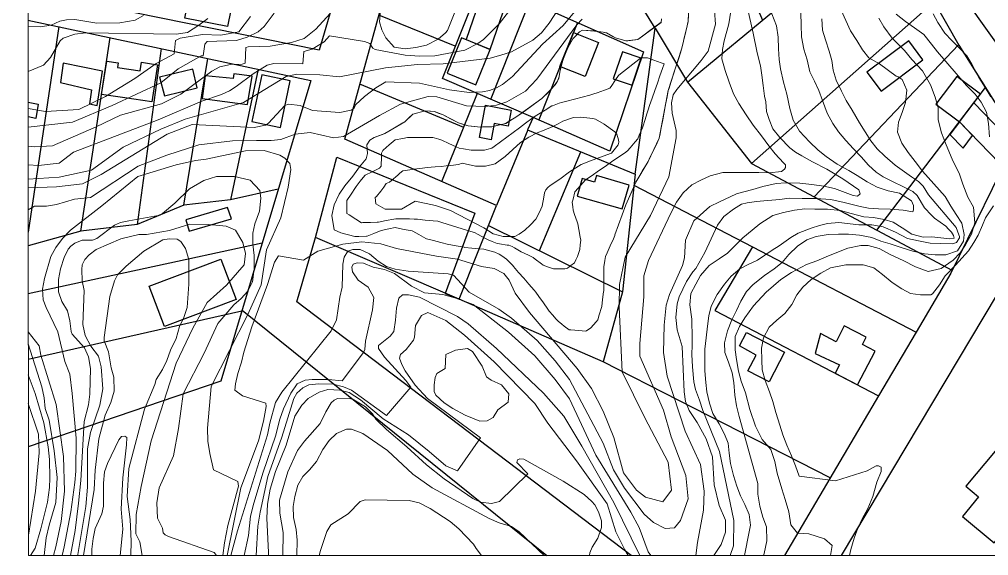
# Model space of a CAD drawing. Header units: metres. Extents: x 47 to 1988, y 46 to 663.
# Drawn here: x 47.3 to 250.8, y 45.5 to 158.1 of the extents above; entities that cross this region are included whole.
import ezdxf

# ---------------------------------------------------------------- set-up
doc = ezdxf.new("R2010")
doc.units = ezdxf.units.M
for name, color, linetype in [('01_Fina', 7, 'Continuous'), ('casas', 80, 'Continuous'), ('predios', 220, 'Continuous')]:
    doc.layers.add(name, color=color, linetype=linetype)

msp = doc.modelspace()

# ---------------------------------------------------------------- linework, layer by layer
at = {"layer": '01_Fina', "linetype": 'Continuous', "lineweight": 9}
for p, q in [((187.72, 157.62), (187.82, 160.18)), ((187.79, 159.34), (187.72, 157.69)), ((186.97, 154.59), (187.72, 157.62)), ((187.72, 157.69), (187.35, 156.09)), ((163.49, 153.99), (164.91, 155.48)), ((164.24, 154.77), (163.49, 153.99)), ((164.91, 155.48), (164.24, 154.77)), ((164.91, 155.48), (165.51, 155.78)), ((165.5, 155.78), (164.91, 155.48)), ((167.82, 155.64), (165.5, 155.78)), ((165.51, 155.78), (167.16, 155.63)), ((167.16, 155.63), (168.8, 155.49)), ((169.83, 155.4), (167.82, 155.64)), ((168.8, 155.49), (169.83, 155.4)), ((169.83, 155.4), (170.42, 155.24)), ((170.54, 155.21), (169.83, 155.4)), ((170.42, 155.24), (170.54, 155.21)), ((172.41, 154.16), (170.54, 155.21)), ((170.54, 155.21), (171.87, 154.46)), ((187.35, 156.09), (186.96, 154.48)), ((163.21, 153.5), (162.4, 152.06)), ((162.42, 152.12), (163.49, 153.99)), ((163.49, 153.99), (163.21, 153.5)), ((171.87, 154.46), (172.41, 154.16)), ((186.31, 151.79), (186.97, 154.59)), ((186.57, 152.88), (186.31, 151.79)), ((186.96, 154.48), (186.57, 152.88)), ((161.48, 149.73), (162.42, 152.12)), ((162.4, 152.06), (161.79, 150.53)), ((183.52, 143.15), (186.31, 151.79)), ((186.15, 151.28), (185.64, 149.71)), ((186.31, 151.79), (186.15, 151.28)), ((161.79, 150.53), (161.48, 149.73)), ((185.64, 149.71), (185.13, 148.14)), ((184.63, 146.57), (184.12, 145)), ((185.13, 148.14), (184.63, 146.57)), ((184.12, 145), (183.61, 143.43)), ((181.64, 133.17), (183.52, 143.15)), ((183.52, 143.15), (183.27, 141.82)), ((183.61, 143.43), (183.52, 143.15)), ((183.27, 141.82), (182.96, 140.2)), ((182.66, 138.58), (182.35, 136.96)), ((182.96, 140.2), (182.66, 138.58)), ((182.35, 136.96), (182.05, 135.33)), ((182.05, 135.33), (181.74, 133.71)), ((179.3, 128.26), (181.64, 133.17)), ((181.64, 133.17), (181.17, 132.18)), ((181.74, 133.71), (181.64, 133.17)), ((180.46, 130.69), (179.75, 129.2)), ((181.17, 132.18), (180.46, 130.69)), ((176.7, 123.9), (179.3, 128.26)), ((179.3, 128.26), (178.99, 127.74)), ((179.75, 129.2), (179.3, 128.26)), ((178.14, 126.32), (177.3, 124.9)), ((178.99, 127.74), (178.14, 126.32)), ((177.3, 124.9), (176.7, 123.9))]:
    msp.add_line(p, q, dxfattribs=at)
at = {"layer": '01_Fina', "lineweight": 9}
for points in [[(49.18, 45.57), (788.27, 45.57), (787.83, 663.43), (48.74, 663.43), (49.18, 45.57)], [(140.24, 127.91), (143.07, 127.28), (145.12, 127.24), (147.19, 127.77), (149.28, 129.27), (152.52, 132.23), (154.25, 133.36), (155.99, 134.27), (157.48, 134.8), (159.31, 135.61), (160.41, 136.15), (161.38, 136.7), (163.64, 137.5), (165.13, 137.55), (167.71, 137.24), (168.26, 137.12), (170.08, 136.09), (172.31, 134.47), (172.71, 133.95), (173.08, 132.82), (173.13, 132.32), (172.98, 131.76), (171.61, 129.99), (167.52, 128.54), (165.22, 127.62), (162.77, 126.04), (160.77, 124.54), (158.76, 123.23), (158.23, 122.79), (157.83, 122.29), (157.56, 121.68), (157.39, 120.75), (157.07, 118.84), (156.5, 117.59), (155.75, 116.14), (154.63, 114.92), (153.42, 113.86), (152.25, 113.02), (151.28, 112.5), (148.86, 112.48), (146.75, 113.07), (144.83, 114.35), (137.81, 117.93), (134.63, 119.04), (130.38, 119.9), (127.55, 118.21), (124.08, 118.26), (122.1, 119.36), (121.99, 120.7), (122.3, 120.88), (123.15, 122.03), (123.79, 122.88), (124.33, 123.6), (125.03, 123.9), (125.44, 124.25), (126.72, 125.37), (127.19, 125.78), (127.77, 126.27), (131.2, 126.76), (131.91, 126.85), (132.89, 126.95), (134.56, 127.1), (135.87, 127.22), (136.91, 127.32), (137.84, 127.43), (139.5, 127.64), (140.24, 127.91), (140.55, 127.84)]]:
    msp.add_lwpolyline(points, dxfattribs=at)
at = {"layer": '01_Fina', "linetype": 'Continuous', "lineweight": 9}
for points in [[(189.28, 45.57), (189.67, 48.29), (190.9, 55.09), (191.04, 59.05), (190.29, 64.64), (187.05, 71.66), (183.31, 83.16), (182.55, 88.19), (182.63, 93.91), (183.07, 98.08), (183.8, 100.33), (186.51, 106.39), (186.95, 108.05), (187.14, 111.73), (188.86, 115.8), (192.22, 118.78), (194.28, 119.81), (196.49, 120.84), (197.86, 121.43), (199.37, 121.87), (201.24, 122.33), (203.35, 122.99), (206.2, 123.6), (208.22, 123.74), (211.16, 123.72), (213.66, 123.43), (216.15, 123.07), (218.39, 122.59), (222.37, 121.12), (223.24, 120.97), (223.78, 121.45), (223.53, 122.28), (220.17, 124.58), (216.83, 126.64), (213.82, 128.19), (211.57, 129.43), (210.22, 130.2), (209.02, 131.13), (206.93, 133.27), (205.44, 135.11), (204.71, 137.08), (204.13, 138.76), (204, 140.73), (203.71, 141.94), (203.44, 144.22), (203.16, 146.34), (202.89, 148.31), (202.16, 151.04), (201.31, 155.14), (199.16, 164.85)], [(123.42, 162.88), (122.91, 157.54), (123.4, 155.84), (124.26, 154.16), (125.99, 152.23), (128.26, 151.89), (130.52, 152.18), (132.73, 152.66), (135.24, 153.93), (136.76, 155.23), (137.14, 155.75), (138.83, 159.9)], [(150.94, 160.92), (148.01, 157.12), (144.76, 153.83), (143.57, 153), (140.79, 151.6), (134.51, 150.4), (131.38, 150.35), (128.26, 150.55), (122.01, 151.72), (121.51, 152.04), (120.89, 152.99), (119.78, 153.43), (112.38, 154.64), (111.27, 153.39), (108.77, 151.85), (107.04, 151.32), (106.83, 148.72), (100.68, 148.81), (99.34, 148.43), (96.35, 146.65), (92.84, 143.95), (91.4, 143.08), (89.71, 142.31), (85.61, 140.92), (76.45, 137.02), (58.65, 130.23), (55.68, 127.87), (51.28, 127.4), (49.13, 127.55)], [(192.99, 162.76), (193.42, 157.08), (191.88, 151.43), (190.4, 149.42), (185.34, 143.37), (184.57, 142.22), (184.23, 140.53), (184.33, 138.36), (185.15, 134.75), (185.15, 133.21), (183.65, 125), (179.8, 116.91), (174.47, 108.18), (173.28, 102.41), (173.21, 97.67), (173.85, 84.13), (178.59, 74.44), (183.47, 65.16), (184.22, 59.29), (182.37, 56.8), (178.76, 57.83), (176.83, 59.26), (174.1, 62.92), (172.12, 70.34), (169.83, 75.82), (167.39, 80.6), (164.38, 84.83), (154.38, 96.55), (151.35, 100.63), (150.13, 103.37), (148.97, 104.75), (146.96, 105.76), (144.31, 106.22), (139.26, 107.76), (134.87, 108.35), (126.5, 109.95), (123.18, 110.93), (119.18, 111.39), (115.18, 110.92), (109.95, 109.39), (106.91, 107.56), (101.67, 108.44), (100.85, 107.12), (99.37, 102.42), (96.09, 93.57), (94.41, 88.26), (93.95, 86.12), (93.15, 83.75), (92.64, 81.55), (92.54, 80.22), (94.14, 79.06), (99, 77.52), (99.1, 76.83), (98.57, 73.76), (97.48, 69.63), (93.78, 59.78), (90.93, 45.57)], [(73.36, 158.91), (71.59, 157.91), (68.37, 157.33), (63.56, 157.24), (58.94, 158.01), (57.16, 157.96), (55.82, 157.69), (53.95, 156.84), (51.65, 156.52), (49.11, 156.55)], [(49.12, 135.45), (58.48, 136.51), (66.8, 139.99), (77, 144.78), (80.64, 147.66), (85.48, 150.4), (85.88, 150.44), (86.25, 152.89), (86.71, 153.45), (92.89, 153.67), (95.15, 154.3), (97.42, 155.47), (98.71, 156.56), (100.78, 159.39)], [(49.12, 131.43), (50.54, 131.29), (54.27, 131.5), (63.4, 135.5), (68.5, 137.96), (77.13, 140.34), (81.17, 142.36), (87.67, 147.22), (89.35, 148.1), (91.6, 148.58), (94.08, 148.64), (94.68, 148.89), (94.82, 152.14), (95.32, 152.28), (99.95, 152.43), (104.39, 153.24), (107.07, 154.06), (109.5, 156.04), (112.54, 159.28)], [(160.61, 160.46), (158.49, 157.25), (156.88, 155.26), (155.1, 153.74), (150.63, 151.29), (148.35, 150.54), (146.14, 149.9), (136.29, 148.76), (130.85, 148.57), (124.17, 147.9), (114.49, 146.02), (110.36, 146.45), (105.51, 146.54), (103.3, 146.05), (94.37, 140.6), (82.09, 137.1), (76.99, 135.04), (69.07, 131.28), (62.46, 126.44), (55.64, 124.94), (49.13, 124.55)], [(49.13, 122.71), (55.08, 122.94), (60.56, 123.53), (64.45, 125.48), (78.31, 133.95), (83.54, 136.01), (96.62, 135.35), (98.94, 135.86), (99.62, 136.28), (103.01, 140.01), (103.78, 140.26), (106.23, 139.98), (108.86, 138.94), (114.56, 138.54), (116.97, 138.99), (117.56, 139.41), (117.89, 140.15), (119.72, 141.86), (122.11, 143.7), (124.24, 144.94), (131.26, 144.69), (137.56, 143.28), (141.74, 142.75), (144.49, 142.89), (145.98, 143.13), (147.47, 143.71), (148.72, 144.43), (150.84, 146.07), (157.14, 152.86), (161.44, 156.77), (164.2, 160.09)], [(196.62, 159.82), (196.24, 157.16), (195.24, 153.55), (194.91, 151.74), (194.74, 149.77), (195.45, 147.33), (196.29, 144.88), (197.23, 142.42), (198.32, 140.44), (199.9, 138.03), (201.36, 135.88), (203.09, 133.61), (204.62, 131.5), (205.93, 129.83), (207.68, 127.98), (208.1, 127.53), (208.12, 126.98), (207.95, 126.65), (207.26, 126.16), (204.69, 125.89), (202.56, 125.92), (199.72, 125.9), (197.54, 125.91), (195.01, 125.92), (192.3, 125.2), (190.34, 124.3), (188.44, 123.37), (186.68, 121.64), (185.26, 119.7), (184.04, 117.37), (179.4, 107.44), (178.42, 104.25), (178.4, 99.83), (177.56, 90.08), (177.52, 87.42), (182.51, 76.05), (184.1, 70.45), (187.19, 62.31), (187.67, 57.42), (186.12, 52.87), (184.8, 51.33), (182.87, 51.25), (180.41, 52.48), (178.43, 54.21), (174.33, 59.71), (172.02, 63.51), (169.87, 69.12), (162.82, 82.48), (159.81, 86.43), (155.97, 90.67), (150.6, 95.35), (147.95, 97.23), (141.73, 100.79), (138.42, 104.38), (137.31, 104.7), (128.92, 105.24), (126.19, 105.65), (124.38, 106.24), (122.61, 107.35), (120.79, 108.85), (118.86, 109.77), (117.29, 109.78), (116.23, 109.41), (115.49, 108.19), (115.2, 106.66), (115.09, 101.87), (114.6, 99.78), (113.84, 95.02), (112.78, 92.69), (102.39, 79.8), (101.06, 77.67), (99.84, 73.36), (99.38, 70.85), (93.07, 50.74), (91.7, 45.57)], [(193.09, 45.57), (194.64, 47.83), (195.52, 50.47), (195.55, 52.98), (194.2, 56.07), (193.16, 60.41), (192.82, 66.28), (191.48, 70.06), (189.58, 73.44), (187.88, 75.99), (187.14, 77.84), (186.83, 79.91), (186.47, 89.39), (185.41, 92.89), (185.13, 95.53), (185.4, 98.39), (185.79, 99.86), (187.35, 103.06), (188.68, 105.12), (189.31, 105.76), (191.19, 109.11), (193.84, 114.86), (195.2, 116.73), (197.21, 118.26), (198.89, 119.3), (200.1, 119.59), (202.07, 119.86), (203.58, 120), (206.92, 120.26), (208.89, 120.54), (211.61, 120.5), (214.48, 120.46), (217.66, 120.27), (220.48, 119.66), (223.82, 118.79), (225.58, 118.44), (227.69, 118.32), (230.11, 118.27), (232.83, 118.04), (234.86, 117.71), (234.98, 118.09), (234.97, 119.03), (234.56, 119.99), (232.07, 121.61), (229.71, 122.09), (227.4, 122.87), (225.3, 123.99), (223.16, 125.32), (221.4, 126.34), (218.98, 127.65), (216.68, 129.26), (214.96, 130.64), (213.14, 132.34), (211.04, 134.64), (209.76, 136.89), (209.01, 139.36), (208.39, 142.35), (207.73, 144.87), (207.06, 147.68), (206.78, 149.67), (206.68, 151.92), (206.57, 154.31), (206.23, 156.73), (205.29, 159.25)], [(211.35, 159.39), (211.42, 156.95), (211.48, 154.42), (211.97, 151.83), (212.67, 149.59), (213.26, 147.05), (214.22, 145.07), (215.15, 143.12), (215.93, 141.07), (216.86, 138.36), (218.09, 136.21), (219.28, 134.47), (220.79, 132.65), (222.4, 130.92), (224.02, 129.22), (225.54, 127.49), (227.2, 125.98), (228.63, 125.05), (234.87, 121.93), (235.76, 121.12), (237.3, 118.51), (238.79, 116.98), (239.39, 116.36), (241.79, 114.67), (242.38, 114.06), (242.98, 113.44), (243.43, 112.68), (243.53, 112.17), (242.62, 112.03), (238.88, 112.44), (237, 112.35), (234.66, 113), (232.64, 114.3), (230.76, 115.51), (228.82, 116.1), (226.59, 116.46), (224.55, 116.6), (221.92, 117.33), (219.66, 117.98), (216.96, 118.22), (214.26, 118.26), (212.22, 118.28), (210.02, 118.03), (207.71, 117.51), (205.46, 116.93), (202.76, 115.14), (201.12, 113.84), (199.19, 112.2), (197.56, 110.58), (195.93, 109.02), (194.2, 107.78), (192.13, 106.44), (190.28, 104.33), (189.3, 102.47), (188.28, 100.52), (188.03, 98.18), (188.44, 95.14), (188.54, 91.06), (188.52, 89.69), (188.5, 87.73), (188.62, 85.15), (188.88, 81.97), (189.21, 80.42), (190.08, 78.16), (190.77, 75.99), (194.29, 67.37), (197.28, 52.88), (197.22, 47.58), (196.52, 45.57)], [(219.79, 160), (221.8, 155.66), (223.12, 153.63), (224.28, 151.65), (225.63, 150), (227.87, 148.76), (231.39, 146.16), (231.81, 146.03), (232.64, 145.45), (233.58, 143.21), (233.31, 140.64), (232.59, 138.51), (231.88, 136.53), (231.62, 134.43), (232.56, 132.09), (233.91, 130.11), (235.38, 128.22), (236.89, 126.19), (241.65, 120.87), (242.84, 118.89), (243.97, 117.14), (245.16, 115.33), (245.62, 112.95), (245.51, 111.49), (244.21, 109.51), (241.76, 108.62), (239.58, 108.65), (237.28, 108.87), (234.87, 109.4), (232.4, 110.16), (230.13, 110.95), (228.13, 111.54), (226.24, 112.28), (223.64, 112.78), (221.39, 112.98), (219.24, 113.01), (217.08, 112.94), (214.54, 112.48), (212.61, 111.81), (210.63, 110.49), (208.86, 108.73), (207.44, 107.07), (205.74, 105.7), (203.75, 104.3), (201.36, 102.46), (199.94, 100.98), (198.78, 98.94), (197.86, 96.98), (196.86, 95.03), (195.98, 92.67), (195.31, 90.17), (195.4, 88.13), (196.15, 86.16), (196.91, 83.9), (197.28, 81.86), (197.49, 79.18), (197.86, 76.97), (198.4, 74.71), (202.32, 60.66), (202.29, 58.41), (202.73, 55.94), (203.36, 53.61), (204.12, 51.54), (204.2, 48.6), (203.64, 45.96), (203.49, 45.57)], [(231.34, 159.16), (233.29, 157.6), (235.24, 156.29), (237.16, 154.87), (238.75, 152.88), (240.05, 151.28), (246.1, 144.19), (247.92, 142.34), (249.18, 140.69), (250.36, 138.62), (250.73, 136.24), (250.96, 133.4)], [(239.16, 159.23), (240.08, 157.42), (241.57, 155.19), (243.07, 153.61), (244.54, 152.15), (246.18, 150.4), (247.24, 148.68), (248.75, 145.89), (250.05, 143.76), (251.21, 141.8)], [(86.88, 158.22), (85, 156.87), (82.57, 155.31), (80.18, 154.97), (61.27, 155.25), (58.97, 154.98), (56.46, 154.12), (55.86, 153.59), (53.83, 150.06), (52.37, 148.46), (49.11, 147.12)], [(49.12, 139.37), (52.78, 138.73), (59.81, 139.13), (65.36, 141.88), (71.55, 145.66), (75.99, 148.8), (79.82, 150.83), (80.06, 153.67), (81.07, 154.11), (85.74, 154.92), (89.6, 154.73), (93.34, 155.46), (95.85, 158.64)], [(49.13, 118.08), (50.45, 118.86), (52.97, 118.89), (55.1, 119.25), (58.86, 120.35), (62.25, 120.7), (72.21, 127.23), (78.24, 129.55), (84.94, 131.72), (92.02, 132.55), (97.09, 132.67), (100.16, 132.63), (102.19, 132.88), (105.18, 133.99), (108.33, 134.33), (113.24, 133.24), (115.37, 133.47), (122.9, 137.9), (127.34, 140.24), (133.1, 141.89), (134.91, 141.78), (141.17, 139.95), (145.1, 139.79), (147.47, 140.05), (149.62, 140.78), (153.52, 142.99), (155.95, 145.49), (164.31, 156.95), (165.47, 158.1)], [(215.74, 158.15), (215.88, 155.83), (216.54, 153.76), (217.29, 151.43), (217.83, 149.41), (218.14, 147.42), (218.78, 145.28), (219.91, 143.01), (220.85, 141.03), (222.13, 138.98), (223.64, 136.38), (224.84, 134.49), (226.03, 132.6), (227.36, 130.9), (228.99, 129.34), (231.12, 127.47), (234.59, 125.05), (236.05, 124.03), (237.06, 123.08), (238.13, 121.24), (243.96, 114.37), (244.49, 112.82), (244.63, 112.51), (244.63, 112.21), (244.05, 111.22), (243.18, 110.93), (240.6, 111.03), (238.47, 111.08), (236.04, 111.56), (233.74, 112.05), (231.21, 113.42), (228.64, 114.5), (226.28, 114.98), (223.55, 114.94), (219.31, 115.44), (216.98, 115.25), (215.3, 114.79), (213.49, 114.28), (210.79, 113.23), (209.27, 112.29), (206.82, 110.54), (205.34, 109.62), (202.28, 107.56), (200.3, 106.62), (198.51, 105.69), (196.69, 104.18), (195.34, 102.51), (193.82, 100.3), (192.52, 97.88), (192.02, 95.87), (191.75, 93.7), (191.46, 91.24), (191.22, 88.85), (191.18, 86.55), (191.2, 84.3), (191.39, 81.86), (191.64, 79.87), (192.16, 77.52), (192.86, 75.33), (194.21, 73.2), (195.34, 71.03), (196.08, 69.15), (196.31, 67.06), (196.59, 64.83), (197.18, 62.31), (197.88, 60.1), (198.68, 58.1), (199.56, 56.24), (200.53, 54.17), (200.81, 51.92), (200.25, 49.15), (199.82, 46.96), (199.51, 45.57)], [(217.55, 45.57), (217.95, 47.62), (216.29, 49.02), (213.01, 50.08), (210.62, 50.23), (209.24, 52), (208.83, 54.75), (208.06, 57.34), (207.33, 59.56), (206.37, 62.84), (205.91, 65.26), (205.04, 67.78), (203.2, 69.91), (201.86, 72.7), (200.67, 76.2), (199.7, 79.67), (198.85, 82.14), (198.29, 84.26), (197.82, 86.7), (197.56, 88.7), (197.57, 91.54), (198.48, 93.64), (199.59, 95.4), (201.38, 97.93), (204.09, 100.79), (207.18, 103.5), (209.42, 104.94), (212.52, 106.6), (214.71, 107.38), (217.13, 108.45), (221.2, 110.05), (223.97, 110.64), (225.48, 110.58), (227.82, 109.98), (230.24, 108.65), (232.86, 107.48), (235.45, 106.12), (238.11, 105.18), (240.8, 105.81), (243.36, 107.54), (244.82, 109.1), (245.93, 110.77), (247.21, 113), (247.85, 115.35), (247.59, 118.64), (246.44, 120.76), (245.38, 123.47), (244.65, 125.59), (243.1, 128.76), (241.84, 131.76), (240.85, 134.24), (240.2, 136.97), (240.21, 139.55), (239.58, 141.76), (238.59, 144.33), (236.92, 147.29), (234.68, 149.67), (233.14, 151.51), (230.52, 154.13), (228.8, 156.52), (227.73, 158.35)], [(121.76, 133.27), (121.97, 133.35), (123.51, 133.93), (123.99, 134.11), (124.97, 134.68), (126.4, 135.5), (127.83, 136.33), (128.25, 136.57), (129.09, 137.38), (129.92, 138.18), (132.5, 138.89), (134.43, 138.7), (136.26, 138.03), (139.48, 136.34), (138.19, 137.02), (136.73, 137.78), (136.26, 138.03), (135.21, 138.41), (134.43, 138.7), (133.62, 138.78), (132.5, 138.89), (131.99, 138.75), (130.4, 138.31), (129.92, 138.18), (128.25, 136.57), (123.99, 134.11), (121.76, 133.27), (120.89, 132.73), (120.26, 131.71), (120.39, 129.93), (120.11, 128.8), (118.68, 127.14), (117.31, 125.15), (115.62, 123.11), (114.46, 121.37), (113.39, 119.15), (112.91, 116.92), (113.37, 113.88), (114.75, 113.28), (117.73, 112.48), (118.55, 112.5), (120.2, 112.54), (120.31, 112.54), (121.73, 113.13), (123.26, 113.75), (124.88, 114.09), (126.16, 114.36), (126.49, 114.3), (128.11, 113.98), (129.73, 113.67), (129.88, 113.64), (131.18, 112.9), (132.62, 112.09), (132.79, 111.99), (134.2, 111.64), (135.8, 111.23), (137.4, 110.83), (137.84, 110.72), (139.02, 110.52), (140.64, 110.23), (140.84, 110.2), (142.28, 110.07), (143.93, 109.92), (144.79, 109.84), (145.55, 109.64), (146.85, 109.31), (147.13, 109.18), (148.02, 108.78), (148.58, 108.41), (149.55, 107.77), (149.89, 107.42), (150.88, 106.39), (151.02, 106.22), (152.11, 104.97), (153.18, 103.73), (154.26, 102.48), (155.34, 101.23), (155.69, 100.83), (156.34, 99.92), (157.31, 98.58), (158.27, 97.24), (158.55, 96.86), (159.31, 95.96), (159.94, 95.22), (160.44, 94.76), (161.18, 94.08), (161.69, 93.69), (162.69, 92.94), (163.09, 92.9), (164.73, 92.75), (166.17, 92.61), (166.34, 92.72), (167.29, 93.31), (168.36, 94.57), (168.72, 95), (169.03, 96.04), (169.51, 97.62), (169.57, 97.81), (169.74, 99.25), (169.94, 100.89), (169.96, 101.07), (169.97, 102.54), (169.97, 104.19), (169.98, 105.84), (169.98, 106.16), (170.19, 107.47), (170.32, 108.3), (170.66, 109.04), (171.34, 110.54), (172.02, 112.04), (172.32, 112.7), (172.32, 112.87), (174.63, 119.12), (176.7, 123.9), (176.51, 123.46), (175.85, 121.94), (175.2, 120.43), (174.63, 119.12)], [(90.04, 45.57), (90.35, 48.24), (91.04, 51.84), (93.31, 60.07), (93.18, 61.11), (88.04, 63.52), (87.27, 66.99), (86.89, 69.57), (86.79, 72.29), (87.54, 81.04), (95.29, 96.13), (98.03, 102.37), (99.16, 109.68), (102.19, 116.45), (103.75, 122.83), (104.29, 126.55), (104.05, 127.85), (103.04, 128.92), (101.98, 129.6), (98.66, 130.58), (94.79, 130.5), (86.5, 128.76), (84.29, 128.43), (80.22, 127.52), (72.18, 125.1), (64.62, 118.93), (58.01, 113.82), (56.32, 112.06), (54.95, 110.21), (53.93, 108.28), (52.56, 103.7), (52.14, 101.44), (52.31, 99.22), (52.89, 97.59), (55.38, 92.46), (56.82, 86.3), (57.9, 83.63), (58.4, 79.58), (59.19, 70.17), (59.14, 63.27), (58.94, 60.86), (58.1, 54.75), (56.68, 47.36), (56.29, 45.57)], [(58.05, 45.57), (58.98, 50.79), (59.73, 56.54), (60.22, 61.28), (60.93, 73.66), (61.78, 77.18), (62.11, 79.41), (62.2, 84.83), (61.83, 87.27), (60.98, 89.12), (58.39, 91.99), (58.14, 92.54), (57.86, 94.83), (57.37, 96.93), (56.24, 98.88), (55.48, 100.87), (55.52, 103.46), (55.91, 105.73), (56.69, 108.06), (57.57, 109.82), (58.08, 110.49), (58.92, 111.11), (60.45, 111.76), (62.65, 111.75), (63.58, 112.11), (67.23, 114.89), (68.55, 115.45), (70.25, 115.82), (76.46, 116.89), (77.34, 117.36), (79.96, 119.51), (83.01, 122.5), (86.03, 124.23), (88.71, 125.12), (92.45, 125.07), (95.77, 124.35), (97.74, 122.19), (97.98, 120.58), (97.72, 117.83), (96.72, 115.18), (96.28, 113.21), (96.3, 110.9), (96.62, 108.53), (96.6, 105.75), (96.24, 103.02), (95.28, 101.05), (93.86, 99.47), (92.33, 98.13), (88.99, 94.27), (86.11, 88.03), (81.67, 79.45), (80.72, 72.21), (79.67, 66.5), (76.64, 59.78), (76.18, 56.58), (76.27, 53.37), (77.35, 51.26), (77.49, 50.28), (77.9, 49.9), (78.57, 49.51), (88.2, 46.19), (88.68, 45.53)], [(251.79, 118.92), (250.1, 116.45), (249.5, 114.87), (248.57, 112.77), (247.64, 111.26), (246.56, 109.46), (243.8, 106.47), (241.63, 104.26), (240.47, 102.38), (239.02, 100.48), (238.62, 100.25), (236.46, 100.26), (234.38, 100.57), (232.55, 101.54), (230.55, 102.84), (228.49, 104.55), (226.68, 105.92), (224.41, 106.52), (222.14, 106.55), (220.77, 106.56), (217.56, 105.9), (215.53, 104.84), (213.55, 103.49), (211.78, 101.9), (210.52, 100.28), (209.43, 98.26), (207.99, 96.31), (206.33, 94.96), (204.73, 93.49), (203.52, 91.25), (203.11, 89.05), (203.15, 86.54), (203.22, 84.5), (203.83, 82.29), (204.74, 79.89), (205.48, 77.84), (206.13, 75.58), (206.95, 72.92), (207.59, 70.88), (208.39, 68.73), (209.36, 66.45), (210.23, 64.4), (211.03, 62.23), (218.66, 61.25), (225.28, 63.3), (227.19, 64.37), (227.66, 64.39), (228.2, 64.12), (228.24, 63.15), (227.31, 60.96), (226.44, 57.91), (225.39, 55.42), (224.23, 53.23), (223.33, 51.32), (222.57, 49.18), (221.87, 46.79), (221.56, 45.57)], [(73.05, 45.57), (72.59, 48.4), (71.76, 50.09), (71.82, 54.14), (72.88, 60.05), (74.97, 69.64), (80.23, 85.89), (83.68, 93.23), (86.69, 98.63), (90.79, 102.31), (94.5, 106.55), (94.76, 108.94), (94.23, 111.21), (92.7, 113.86), (90.7, 114.68), (87.1, 115), (83.1, 115.06), (78.81, 113.79), (74, 112.92), (72.4, 112.95), (68.61, 112.01), (63.42, 109.74), (61.94, 108.62), (61.06, 107.67), (60.51, 106.55), (60.42, 105.61), (60.51, 103.18), (60.88, 101.16), (60.64, 94.01), (61.09, 91.71), (62.29, 89.46), (63.9, 87.36), (64.45, 85.17), (64.83, 80.51), (64.21, 77.12), (62.2, 71.38), (61.57, 67.96), (61.59, 59.86), (61.25, 55.82), (59.57, 45.74), (59.53, 45.57)], [(70.7, 45.57), (70.74, 48.56), (70.54, 53.08), (69.92, 57.93), (70.29, 63.78), (73.54, 76.29), (75.72, 81.43), (76, 82.49), (77.36, 84.61), (78.28, 86.48), (79.04, 88.67), (80.19, 91.11), (80.92, 93.6), (81.84, 95.51), (82.52, 97.59), (82.89, 102.52), (82.86, 107.7), (82.16, 110.01), (81.18, 111.43), (80.44, 111.91), (78.75, 112.01), (77.42, 111.8), (73.45, 109.44), (69.73, 106.27), (67.9, 104.44), (67.28, 103.18), (66.28, 99.89), (65.08, 91.32), (65.1, 90.59), (65.98, 88.3), (66.59, 84.94), (67.14, 82.99), (67.2, 80.01), (66.5, 77.67), (65.32, 75.03), (63.97, 70.01), (63.18, 63.47), (62.98, 59.43), (60.77, 45.57)], [(94.5, 45.57), (95.38, 49.72), (95.85, 53.79), (96.52, 56.53), (98.48, 63.07), (101.04, 70.61), (101.94, 74.16), (102.76, 76.36), (104.29, 79.64), (105.6, 81.57), (107.28, 82.32), (108.79, 82.5), (112.21, 82.5), (115.07, 82.24), (119.52, 88.17), (119.83, 88.81), (119.99, 90.55), (121.45, 97.11), (121.7, 99.72), (120.54, 101.88), (118.39, 103.35), (117.21, 105.08), (117.07, 106.05), (117.34, 106.72), (118.19, 106.98), (119.52, 106.92), (121.6, 106.06), (123.96, 105.56), (126.08, 104.76), (129.63, 102.05), (132.34, 100.66), (136.16, 100.3), (139.23, 99.51), (142.56, 98.26), (150, 92.43), (155.53, 87.43), (159.75, 82.52), (162.76, 78.43), (168.3, 66.63), (175.65, 54.67), (177.41, 51.43), (179.32, 46.32), (179.84, 45.57)], [(97.04, 45.57), (97.34, 51.69), (97.84, 54.65), (99.46, 62.13), (102.37, 70.39), (104.93, 78.48), (105.51, 79.59), (106.78, 80.75), (108.04, 81.4), (110.14, 81.6), (113.16, 81.5), (115.34, 80.94), (117.01, 80.22), (124.38, 74.92), (129.49, 80.91), (128.46, 82.29), (123.96, 87.18), (122.66, 88.99), (122.69, 89.65), (125.13, 91.56), (125.88, 92.58), (126.29, 94.94), (126.45, 97.43), (126.98, 99.56), (127.72, 100.25), (128.99, 100.25), (131.3, 99.77), (139.28, 95.69), (141.5, 94.16), (147.43, 89.02), (157.33, 79.64), (161.62, 74.77), (165.4, 68.49), (172.09, 56.67), (177.53, 45.57)], [(175.13, 45.57), (174.42, 46.74), (172.52, 50.53), (170.66, 56.42), (164.24, 65.44), (158.22, 73.34), (155.5, 77.42), (146.99, 86.2), (140.75, 91.77), (136.85, 94.9), (133.02, 96.54), (131.71, 95.9), (130.43, 93.83), (130.24, 91.36), (130.05, 90.76), (128.53, 88.81), (127.3, 87.75), (127.09, 87), (127.56, 85.63), (128.28, 84.28), (130.4, 81.32), (132.94, 78.49), (144.1, 70.23), (139.26, 63.33), (136.84, 64.34), (133.33, 67.39), (128.99, 70.87), (123.68, 74.23), (118.93, 78.24), (116.51, 79.74), (114.57, 80.26), (112.06, 80.36), (110.24, 79.83), (107.89, 78.48), (106.58, 77.1), (105.15, 74.82), (103.32, 68.7), (101.04, 63.17), (99.91, 59.48), (99.37, 56.31), (99.21, 53.39), (99.61, 46.15), (99.62, 45.57)], [(54.44, 45.57), (54.96, 47.4), (56.05, 52.69), (56.77, 59.08), (56.53, 66.36), (55.02, 77.26), (51.83, 87.63), (51.42, 89.58), (49.15, 92.51)], [(52.5, 45.57), (52.93, 49.24), (53.53, 51.89), (54.95, 56.67), (55.25, 61.94), (54.6, 67.5), (53.58, 73.93), (52.74, 76.43), (52.52, 78.62), (51.99, 80.92), (49.15, 89.98)], [(49.16, 83.45), (50.59, 79.56), (52.45, 73.39), (53.35, 68.36), (53.59, 65.7), (53.68, 61.8), (53.62, 59.82), (53.23, 56.77), (51.83, 51.16), (50.58, 47.07), (49.61, 45.57)], [(49.16, 77.44), (51.3, 71.04), (51.46, 67.11), (50.67, 59.08), (49.18, 49.79)], [(167, 45.57), (167.05, 46.1), (167.52, 47.33), (168.7, 49.17), (169.5, 51.42), (169.48, 52.82), (168.89, 54.7), (168.1, 56.17), (167.46, 56.91), (165.88, 58.34), (161.45, 61.13), (153.18, 65.78), (152.34, 65.83), (151.86, 65.6), (151.75, 65.09), (154.02, 62.68), (148.12, 56.91), (146.38, 56.47), (144.07, 56.77), (142.49, 57.55), (136.45, 61.63), (132.73, 64.61), (128.61, 68.39), (124.34, 71.99), (122.14, 74.15), (121.43, 75.25), (119.96, 76.76), (117.53, 78.25), (116.49, 78.54), (114.1, 78.47), (113.39, 78.16), (112.73, 77.59), (111.6, 75.71), (110.44, 73.27), (107.14, 69.53), (105.66, 67.58), (103.66, 63.09), (101.92, 57.17), (101.99, 54.45), (102.66, 50.36), (102.59, 45.57)], [(157.46, 45.57), (152.24, 50.51), (150.6, 51.67), (148.02, 52.44), (145.91, 53.31), (133.93, 59.77), (129.9, 62.64), (124.57, 67.56), (119.42, 71.18), (117.03, 72.07), (116, 72.05), (113.9, 71.18), (112.31, 69.67), (110.98, 67.78), (109.68, 65.28), (108.23, 63.53), (106.78, 62.1), (105.78, 60.32), (105.1, 57.95), (104.75, 55.83), (104.83, 53.51), (105.39, 51.01), (105.58, 48.8), (105.55, 45.57)], [(62.49, 45.57), (62.53, 46.86), (62.77, 49.15), (63.22, 51.25), (64.6, 54.3), (64.92, 55.92), (64.95, 60.73), (65.19, 63.09), (65.78, 64.85), (68.15, 69.81), (68.72, 70.5), (69.41, 70.63), (69.83, 70.35), (69.81, 68.81), (69.01, 61.85), (68.63, 55.3), (68.99, 51.11), (68.48, 45.57)], [(144.32, 45.57), (143.17, 47.03), (142.66, 47.95), (139.54, 51.15), (137.72, 52.7), (133.5, 55.39), (131.21, 56.58), (129.13, 57.13), (119.89, 57.26), (118.86, 56.91), (116.32, 54.3), (112.69, 52), (111.87, 50.61), (110.54, 46.57), (110.24, 45.57)]]:
    msp.add_lwpolyline(points, dxfattribs=at)
for points in [[(182.03, 157.48), (180.73, 156.48), (179.4, 155.5), (178.08, 154.52), (177.16, 153.84), (182.02, 157.43), (182.11, 158.2)], [(173.41, 153.89), (174.62, 153.56), (172.41, 154.16)], [(176.65, 153.78), (177.16, 153.84), (174.62, 153.56), (175.01, 153.6)], [(161.79, 105.7), (161.61, 105.7), (159.96, 105.71), (159.46, 105.71), (158.37, 106.08), (157.29, 106.45), (156.89, 106.76), (155.58, 107.77), (155.13, 108.12), (154.15, 108.57), (152.66, 109.28), (151.23, 110.1), (150.74, 110.39), (150.02, 110.66), (149.71, 110.71), (148.08, 110.95), (147.58, 111.03), (146.52, 111.47), (145.73, 111.8), (145.03, 112.17), (143.58, 112.94), (142.83, 113.33), (142.06, 113.57), (140.48, 114.05), (138.91, 114.53), (137.33, 115.02), (135.75, 115.5), (135.11, 115.7), (134.13, 115.79), (132.49, 115.95), (130.85, 116.11), (130.19, 116.17), (129.2, 116.19), (127.55, 116.21), (126.32, 116.23), (125.91, 116.15), (124.29, 115.84), (122.67, 115.52), (122.44, 115.48), (121.02, 115.45), (119.37, 115.41), (119.11, 115.4), (117.93, 116.14), (116.54, 117.02), (116.07, 117.31), (116.03, 118.41), (116.02, 120.04), (116.94, 121.41), (117.86, 122.78), (118.02, 123.02), (118.86, 124.09), (119.81, 125.3), (119.91, 125.35), (121.39, 126.09), (122.87, 126.82), (123.22, 127.27), (123.23, 127.44), (123.31, 129.08), (123.35, 129.97), (123.6, 130.56), (123.69, 130.64), (124.95, 131.71), (126.2, 132.78), (127.83, 133.08), (128.78, 133.26), (129.46, 133.26), (131.11, 133.27), (132.76, 133.28), (134.06, 133.28), (134.4, 133.2), (135.36, 132.96), (135.96, 132.69), (137.47, 132.01), (138.97, 131.33), (139.6, 131.05), (140.55, 130.89), (142.17, 130.62), (143.82, 130.61), (144.97, 130.61), (145.45, 130.75), (146.51, 131.05), (146.95, 131.38), (148.28, 132.36), (149.61, 133.34), (150.93, 134.32), (152.26, 135.3), (153.58, 136.29), (154.91, 137.27), (155.57, 137.76), (156.28, 138.19), (157.69, 139.04), (159.11, 139.89), (159.21, 139.95), (160.65, 140.46), (161.14, 140.63), (162.24, 140.92), (163.83, 141.34), (165.42, 141.76), (167.02, 142.19), (167.87, 142.41), (168.6, 142.67), (170.15, 143.22), (171.27, 143.62), (171.52, 144), (172.44, 145.38), (173.06, 146.32), (173.46, 146.63), (174.76, 147.64), (176.06, 148.66), (177.36, 149.67), (177.74, 149.97), (178.91, 150.01), (179.13, 150.02), (180.47, 149.52), (182.02, 148.95), (182.64, 148.72), (182.31, 147.79), (181.77, 146.23), (181.23, 144.68), (180.68, 143.11), (180.14, 141.56), (179.6, 140), (179.28, 139.09), (179.08, 138.43), (178.6, 136.86), (178.27, 135.76), (178.08, 135.3), (177.44, 133.77), (177.1, 132.97), (176.59, 132.38), (175.51, 131.13), (174.93, 130.46), (174.31, 130.02), (172.95, 129.09), (171.6, 128.15), (170.24, 127.21), (168.88, 126.27), (167.53, 125.33), (166.17, 124.38), (165.06, 123.17), (163.94, 121.96), (163.87, 121.88), (163.52, 120.37), (163.37, 119.74), (163.46, 118.75), (163.53, 118.05), (163.84, 117.15), (164.38, 115.59), (164.54, 115.13), (164.74, 113.99), (165.03, 112.37), (165.15, 111.72), (165.05, 110.73), (164.96, 109.78), (164.75, 109.12), (164.48, 108.3), (164.13, 107.59), (163.82, 106.97), (163.05, 106.41), (162.35, 105.89)], [(161.27, 148.96), (160.83, 147.37), (160.65, 146.07), (160.53, 145.76), (160.27, 145.1), (159.75, 144.31), (159.6, 144.09), (158.63, 143.11), (157.47, 141.93), (156.97, 141.43), (151.7, 137.66), (152.18, 138), (153.52, 138.96), (154.86, 139.92), (156.21, 140.88), (156.97, 141.43), (158.44, 142.84), (159.6, 144.09), (160.27, 145.1), (160.65, 146.07), (160.84, 147.41), (161.48, 149.73)], [(146.51, 135.52), (146.18, 135.51), (144.53, 135.49), (144.1, 135.48), (141.5, 135.76), (139.48, 136.34), (139.67, 136.29), (141.26, 135.83), (141.5, 135.76), (142.89, 135.61), (144.1, 135.48), (146.51, 135.52), (149.33, 136.22), (151.7, 137.66), (150.8, 137.11), (149.39, 136.25), (147.79, 135.84)], [(150.07, 79.51), (148.52, 81.4), (146.37, 82.32), (145.37, 83.08), (144.45, 85.28), (142.45, 88.36), (141.34, 88.98), (138.87, 88.66), (136.85, 87.77), (136.71, 84.78), (134.96, 83.78), (134.55, 82.93), (134.34, 81.39), (134.39, 79.96), (134.71, 79.23), (136.44, 77.62), (138.31, 76.41), (140.85, 75.03), (143.98, 73.76), (145.48, 73.8), (146.77, 74.53), (147.73, 76.1), (149.88, 77.76)]]:
    msp.add_lwpolyline(points, close=True, dxfattribs=at)
at = {"layer": 'casas'}
for points in [[(90.97, 156.58), (82.04, 158.34), (83.49, 165.7), (91.23, 164.12), (90.47, 160.24), (91.67, 160.01)], [(149.55, 161.69), (144.49, 163.85), (141.06, 153.82), (146.15, 151.75)], [(163.65, 155.3), (168.9, 153.2), (166.05, 146.05), (160.79, 148.15)], [(146.15, 151.75), (140.13, 154.2), (137.12, 146.79), (143.14, 144.34)], [(233.99, 153.6), (225.19, 147), (228.19, 143), (236.99, 149.6)], [(177.84, 149.95), (173.91, 151.28), (171.97, 145.61), (175.92, 144.27)], [(64.74, 147.17), (56.52, 148.91), (55.9, 144.81), (62.45, 143.31), (61.99, 140.35), (63.66, 140)], [(69.46, 141.57), (64.51, 142.29), (65.67, 149.3), (68.05, 148.94), (67.9, 147.96), (72.64, 147.25), (72.9, 149.06), (76.28, 148.55), (75.1, 140.75)], [(76.72, 145.91), (77.79, 142.05), (84.64, 143.73), (83.68, 147.62)], [(92.32, 146.64), (92.15, 145.65), (86.27, 146.25), (85.65, 141.45), (95.22, 140.21), (96.19, 146.14)], [(98.2, 146.42), (96.12, 136.64), (102.12, 135.36), (104.12, 145.16)], [(249.05, 142.35), (244.12, 146.1), (239.7, 140.29), (244.63, 136.54)], [(247.66, 140.52), (256.12, 131.84), (253.09, 127.86), (244.63, 136.54)], [(145.16, 140.03), (150.57, 139.01), (149.94, 135.67), (146.99, 136.23), (146.34, 132.79), (143.88, 133.25)], [(244.63, 136.54), (242.63, 133.92), (245.42, 131.06), (247.42, 133.68)], [(175.3, 123.3), (168.43, 125.29), (168.03, 123.91), (165.44, 124.65), (164.4, 121), (173.87, 118.3)], [(82.23, 116.02), (82.93, 113.61), (91.81, 116.2), (91.02, 118.58)], [(89.58, 107.76), (92.81, 99.25), (77.74, 93.58), (74.51, 102.09)], [(223.25, 81.38), (226.95, 88.47), (224.27, 89.86), (225.07, 91.38), (220.48, 93.74), (218.76, 90.39), (215.48, 92.11), (214.34, 87.96), (219.47, 85.6), (218.55, 83.83)], [(204.68, 82.02), (200.24, 84.32), (201.94, 87.61), (198.47, 89.58), (199.92, 92.38), (207.91, 88.23)], [(261.67, 59.79), (252.17, 67.46), (246.01, 60.1), (248.63, 57.9), (245.29, 53.75), (251.93, 48.18)]]:
    msp.add_lwpolyline(points, close=True, dxfattribs=at)
msp.add_lwpolyline([(49.12, 140.71), (51.21, 140.26), (50.76, 137.24), (49.12, 137.59)], dxfattribs=at)
at = {"layer": 'predios'}
for points in [[(47.3, 271.19), (71.79, 263.82), (138.12, 246.68), (110.25, 151.63), (49.1, 164.07)], [(187.59, 144.88), (226.86, 177.41)], [(194.91, 177.33), (203.28, 157.88)], [(175.7, 45.57), (105.56, 98.77), (109.49, 112.31), (113.96, 129.13), (142.93, 117.42), (136.66, 100.55), (139.64, 99.38), (147.44, 119.02), (115.6, 132.93), (126.75, 173.42)], [(136.13, 145.69), (144.41, 166.33)], [(144.38, 166.34), (178.29, 151.28), (171.26, 130.43), (155.13, 137.48), (154, 134.88), (176.55, 125.57), (180.79, 156.25), (176.63, 162.96)], [(154.4, 161.79), (146.24, 141.36)], [(200.98, 127.8), (239.36, 161.76)], [(239.34, 161.78), (244.5, 152.64), (256.78, 133.19), (242.87, 104.83), (235.56, 92.42), (227.69, 79.07), (207.94, 45.57)], [(138.77, 152.44), (122.76, 158.94)], [(49.1, 157.93), (108.49, 145.26), (89.59, 82.13), (49.17, 68.33)], [(164.48, 157.39), (156.32, 136.96)], [(55.56, 156.55), (49.14, 113.39)], [(180.79, 156.25), (187.59, 144.88), (200.98, 127.8), (214.13, 120.8), (227.28, 113.8), (243.17, 105.34)], [(60.18, 113.61), (66.32, 154.25)], [(244.43, 152.76), (214.13, 120.8)], [(77.08, 151.95), (72, 115)], [(81.85, 119.06), (86.86, 149.86)], [(97.43, 147.61), (91.59, 120.22)], [(140.58, 135.38), (118.78, 144.48)], [(155.13, 137.48), (136.13, 145.69)], [(135.99, 124.02), (143.49, 142.56)], [(227.28, 113.8), (250.14, 143.78)], [(154.04, 134.86), (147.44, 119.02)], [(156.46, 109.54), (165.13, 130.28)], [(176.55, 125.57), (173.93, 100.87)], [(101.65, 122.43), (91.59, 120.22), (81.85, 119.06), (72, 115), (60.18, 113.61), (49.14, 110.57)], [(176.3, 123.25), (201.18, 110.3), (235.56, 92.42)], [(219.88, 45.57), (258.05, 109.4), (266.5, 123.52), (341.59, 62.71), (331.77, 45.57)], [(145.78, 114.84), (173.93, 100.87), (169.86, 86.18)], [(169.86, 86.18), (139.64, 99.38), (109.49, 112.31)], [(98.27, 111.12), (49.15, 100.49)], [(201.18, 110.3), (193.31, 96.95), (227.69, 79.07)], [(94, 96.86), (49.16, 86.66)], [(94.06, 97.07), (158.03, 45.57)], [(217.53, 61.84), (169.86, 86.18)]]:
    msp.add_lwpolyline(points, dxfattribs=at)
msp.add_lwpolyline([(325.63, 92.61), (325.91, 93.7), (325.61, 96.68), (306.39, 122.28), (281.43, 155.43), (259.59, 182.53), (251.43, 191.33), (237.37, 203.35), (226.86, 211), (219.47, 211.96), (228.71, 189.38), (242.25, 167.3), (254.3, 150.35), (267.86, 134.19), (286.49, 118.28), (294.01, 111.68), (302.7, 104.93), (313.38, 95.27), (319.58, 90.37), (323.91, 91.58)], close=True, dxfattribs=at)

doc.saveas('drawing.dxf')
